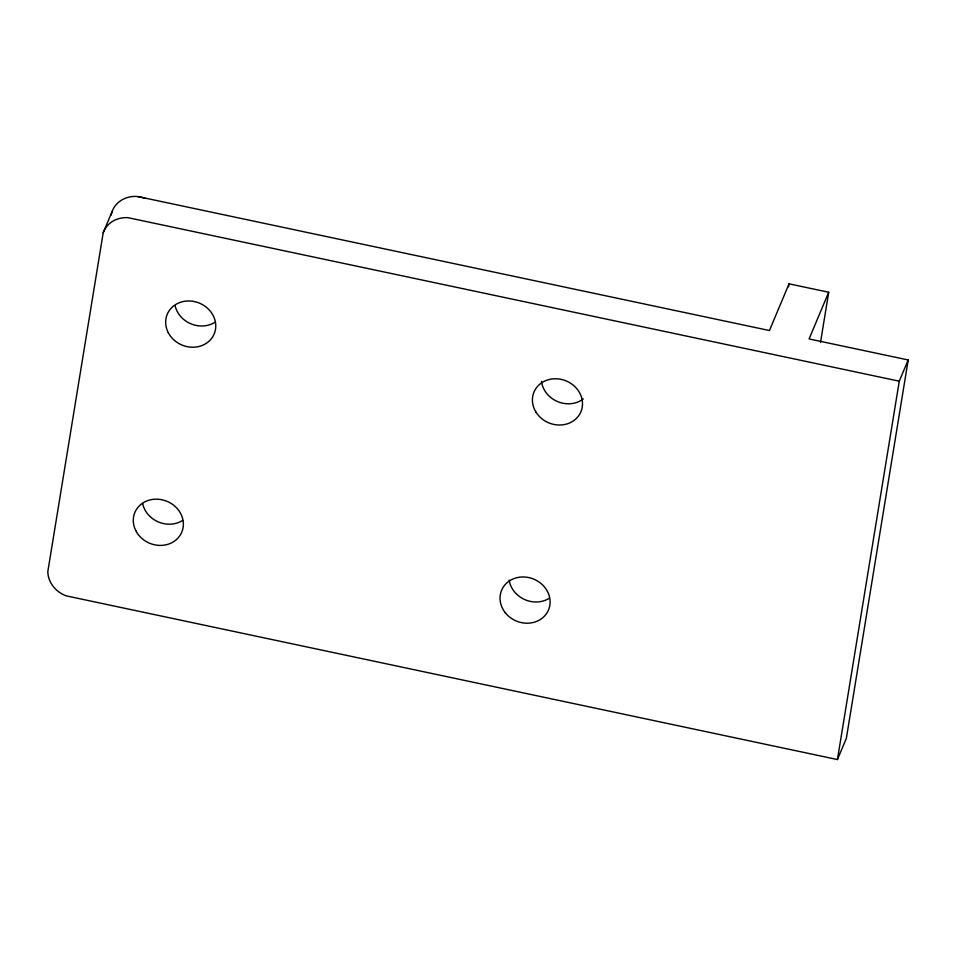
<?xml version="1.0" encoding="UTF-8"?>
<svg xmlns="http://www.w3.org/2000/svg" width="956" height="956" viewBox="0 0 956 956"><rect width="100%" height="100%" fill="white"/><g stroke="black" fill="none" stroke-linecap="round" stroke-linejoin="round"><path stroke-width="1.43" d="M144.989 198.071L136.875 196.446A26.995 24.067 22.8 0 0 112.139 211.455L103.212 232.678L47.8 571.7A26.995 24.067 22.8 0 0 66.143 595.851L837.432 759.554L846.359 738.331L908.2 359.97L809.087 338.938L828.709 292.249L789.058 283.836L769.437 330.525L138.034 196.589M788.581 286.776L789.058 283.836M820.535 342.296L828.709 292.249M837.432 759.554L899.273 381.193L908.2 359.97M111.171 215.052L112.139 211.455M899.273 381.193L127.961 217.669A26.995 24.067 22.8 0 0 103.212 232.678M182.62 520.423A25.442 22.693 22.8 0 1 142.647 503.537M549.341 598.229A25.442 22.693 22.8 0 1 509.166 580.113M583.28 398.963A25.442 22.693 22.8 0 1 557.563 401.58A25.442 22.693 22.8 0 1 541.49 381.348M215.196 322.112A25.442 22.693 22.8 0 1 175.079 305.562M505.27 612.712A25.442 22.693 22.8 0 0 548.254 610.549A25.442 22.693 22.8 0 0 521.665 576.994A25.442 22.693 22.8 0 0 505.27 612.712M535.85 411.916A25.442 22.693 22.8 0 0 579.24 414.928A25.442 22.693 22.8 0 0 557.288 378.827A25.442 22.693 22.8 0 0 535.85 411.916M168.268 332.64A25.442 22.693 22.8 0 0 211.575 338.436A25.442 22.693 22.8 0 0 192.311 301.212A25.442 22.693 22.8 0 0 168.268 332.64M135.776 530.628A25.442 22.693 22.8 0 0 179.059 536.794A25.442 22.693 22.8 0 0 160.142 499.438A25.442 22.693 22.8 0 0 135.776 530.628"/></g></svg>
